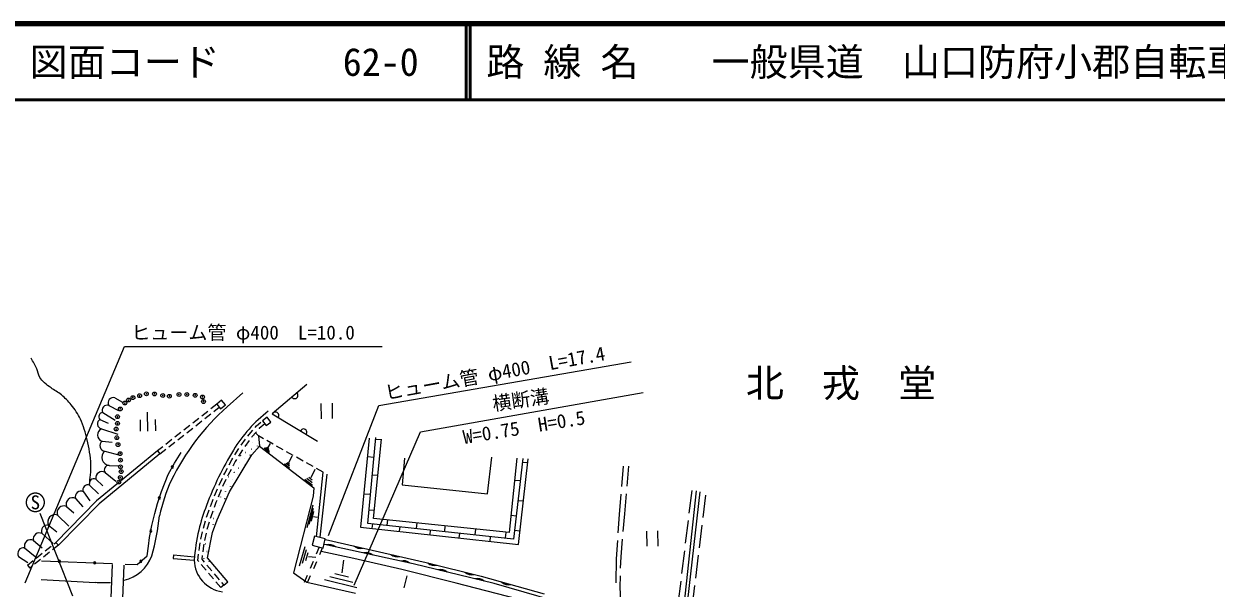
# Model space of a CAD drawing. Units: millimetres, scale not verified. Extents: x 40000 to 680000, y 20000 to 380000.
# Drawn here: x 119627 to 276256, y 305893 to 380000 of the extents above; entities that cross this region are included whole.
import ezdxf
from ezdxf.enums import TextEntityAlignment as Align

# ---------------------------------------------------------------- set-up
doc = ezdxf.new("R2010")
doc.units = ezdxf.units.MM
doc.header["$LTSCALE"] = 1000
doc.header["$PDMODE"] = 32
doc.header["$PDSIZE"] = 500
for name, color, linetype, lineweight in [('M-BGD', 7, 'Continuous', 13), ('M-BMK-HTXT', 7, 'Continuous', 13), ('M-STR-HTXT', 7, 'Continuous', 13), ('M-STR-STRC', 7, 'Continuous', 13), ('M-TTL', 2, 'Continuous', 140), ('M-TTL-LINE', 7, 'Continuous', 50)]:
    doc.layers.add(name, color=color, linetype=linetype, lineweight=lineweight)
doc.layers.add('M-TTL-TXT', color=7, linetype='Continuous')
doc.styles.add('ＭＳ ゴシック', font='')
doc.styles.get('ＭＳ ゴシック').set_extended_font_data('MS Gothic')

# ---------------------------------------------------------------- blocks, each defined once
blk = doc.blocks.new('田')
at = {"color": 7, "linetype": 'Continuous', "lineweight": 13}
for p, q in [((-0.75, 1), (-0.75, -1)), ((0.75, -1), (0.75, 1))]:
    blk.add_line(p, q, dxfattribs=at)

msp = doc.modelspace()

# ---------------------------------------------------------------- linework, layer by layer
at = {"layer": 'M-BGD'}
for p, q in [((119789, 306609), (132866, 337622)), ((156803, 332655), (152238, 328771)), ((131597, 330904), (132588, 330310)), ((146340, 329715), (148397, 331551)), ((129996, 328953), (131628, 327947)), ((130774, 329898), (132070, 329242)), ((135908, 326520), (135880, 329020)), ((143794, 329113), (143009, 328494)), ((144972, 330042), (144187, 329423)), ((144569, 329088), (145281, 329650)), ((129615, 328053), (130713, 327565)), ((134891, 328008), (134908, 326508)), ((136891, 328031), (136908, 326531)), ((142617, 328184), (141832, 327564)), ((142214, 327229), (142999, 327848)), ((143391, 328158), (144176, 328778)), ((150210, 327199), (150766, 327680)), ((151285, 327467), (150560, 326841)), ((152238, 328771), (158190, 325195)), ((129814, 326826), (131986, 326117)), ((140262, 326325), (139477, 325706)), ((139859, 325370), (140644, 325990)), ((141439, 327255), (140654, 326635)), ((141036, 326300), (141821, 326919)), ((149050, 325871), (149205, 326083)), ((149205, 326083), (149698, 326631)), ((150197, 326438), (149593, 325767)), ((150033, 327002), (150210, 327199)), ((150437, 325888), (150048, 326272)), ((150437, 325888), (150599, 324553)), ((151090, 325522), (150437, 325888)), ((150560, 326841), (150532, 326810)), ((129905, 325180), (131208, 325042)), ((137907, 324467), (137194, 323904)), ((139084, 325396), (138299, 324776)), ((138681, 324441), (139466, 325061)), ((147358, 323396), (147883, 324248)), ((148162, 324662), (148754, 325468)), ((149240, 325286), (148649, 324479)), ((149593, 325767), (149536, 325689)), ((151880, 323725), (151177, 324274)), ((151854, 323939), (151352, 324332)), ((152399, 324789), (151526, 325278)), ((151829, 324154), (151527, 324389)), ((151728, 324362), (152027, 324906)), ((153707, 324055), (152835, 324544)), ((165004, 325586), (163857, 313915)), ((164827, 314401), (165877, 325681)), ((165569, 315054), (166594, 325479)), ((165909, 325442), (166560, 325413)), ((137194, 323904), (129171, 317341)), ((137511, 323517), (129508, 316972)), ((130271, 323876), (132238, 323350)), ((137194, 323904), (137511, 323517)), ((137504, 323512), (138289, 324131)), ((139426, 322303), (140289, 323702)), ((146612, 322096), (146962, 322755)), ((146631, 318538), (149566, 323396)), ((146962, 322755), (147095, 322971)), ((147574, 322794), (147396, 322506)), ((148361, 324071), (147836, 323219)), ((155015, 323322), (154143, 323811)), ((154416, 322366), (154891, 323266)), ((156324, 322589), (155452, 323077)), ((164835, 323176), (165573, 323111)), ((169637, 322947), (169344, 319455)), ((180550, 318259), (181112, 323093)), ((184393, 322964), (183368, 313198)), ((185165, 322898), (183968, 312326)), ((184588, 311611), (185882, 322891)), ((130820, 322001), (132169, 321955)), ((138598, 320797), (139426, 322303)), ((146017, 320979), (146377, 321655)), ((146850, 321480), (146464, 320754)), ((147396, 322506), (147085, 321922)), ((154531, 321656), (153835, 322189)), ((154519, 321899), (154022, 322279)), ((154507, 322141), (154209, 322370)), ((157632, 321855), (156760, 322344)), ((157358, 320415), (157895, 321524)), ((158941, 321122), (158069, 321611)), ((158092, 312649), (158941, 321122)), ((185159, 322420), (185745, 322384)), ((198176, 319242), (198392, 321905)), ((198884, 319278), (199100, 321905)), ((129102, 320220), (130017, 319346)), ((130317, 321086), (131712, 319943)), ((137701, 318565), (138598, 320797)), ((145272, 319412), (145702, 320316)), ((146173, 320142), (145744, 319239)), ((145917, 320767), (146017, 320979)), ((146464, 320754), (146388, 320594)), ((157549, 319372), (156528, 320142)), ((157523, 319729), (156793, 320279)), ((157497, 320086), (157059, 320416)), ((159411, 320858), (158507, 312603)), ((165493, 320789), (166050, 320731)), ((184139, 320062), (184783, 320011)), ((127448, 318541), (128306, 317375)), ((128269, 319427), (129437, 318278)), ((137188, 317016), (137701, 318565)), ((144688, 318031), (145068, 318956)), ((145011, 314884), (146631, 318538)), ((145538, 318784), (145157, 317859)), ((157634, 317986), (155058, 307884)), ((157726, 319080), (157634, 317986)), ((164352, 318298), (165148, 318219)), ((169344, 319455), (180550, 318259)), ((197879, 315582), (198095, 318245)), ((198587, 315655), (198802, 318282)), ((205917, 299630), (207982, 318662)), ((208416, 318521), (206289, 299566)), ((207041, 315760), (207401, 318731)), ((209159, 318108), (208809, 315169)), ((129171, 317341), (123823, 311909)), ((129508, 316972), (124159, 311538)), ((125218, 316621), (126213, 315763)), ((126419, 317684), (127379, 316552)), ((136814, 315692), (137188, 317016)), ((144142, 316635), (144393, 317317)), ((144393, 317317), (144497, 317569)), ((144859, 317135), (144611, 316462)), ((144967, 317397), (144859, 317135)), ((156852, 313879), (157649, 316841)), ((157126, 314278), (157695, 316394)), ((184617, 317414), (185224, 317356)), ((124052, 315489), (125527, 314014)), ((136435, 314123), (136814, 315692)), ((143636, 315223), (143698, 315431)), ((143698, 315431), (143969, 316165)), ((144172, 315273), (144106, 315050)), ((144438, 315993), (144172, 315273)), ((144415, 313202), (145011, 314884)), ((157400, 314677), (157741, 315947)), ((157677, 315296), (158157, 315224)), ((165041, 316170), (165634, 316112)), ((183368, 313198), (165569, 315054)), ((167385, 314824), (167320, 314173)), ((183669, 315482), (184277, 315403)), ((197707, 313150), (197879, 315582)), ((198376, 313333), (198587, 315655)), ((122852, 314151), (123949, 313293)), ((136145, 312534), (136435, 314123)), ((142886, 312321), (143085, 313301)), ((143210, 313785), (143494, 314743)), ((143964, 314571), (143680, 313612)), ((163857, 313915), (184588, 311611)), ((183968, 312326), (164827, 314401)), ((165410, 314282), (165330, 313790)), ((168998, 313905), (168948, 313406)), ((171248, 314405), (171176, 313753)), ((172991, 313464), (172941, 312950)), ((174937, 314021), (174879, 313356)), ((178974, 313609), (178865, 312929)), ((184175, 313508), (184747, 313428)), ((206560, 311789), (206921, 314767)), ((208691, 314176), (208337, 311197)), ((120896, 312161), (122028, 311167)), ((122028, 313053), (123469, 311750)), ((123599, 311728), (123823, 311909)), ((123823, 311909), (124159, 311538)), ((135988, 311422), (136145, 312534)), ((142725, 311529), (142786, 311831)), ((143560, 313127), (143361, 312147)), ((143761, 309887), (144415, 313202)), ((157799, 312725), (157499, 311517)), ((159227, 312371), (157799, 312725)), ((158927, 311163), (159227, 312371)), ((159262, 312277), (172492, 309250)), ((176840, 313059), (176789, 312502)), ((180869, 312618), (180833, 312082)), ((182953, 313182), (182873, 312495)), ((197464, 309722), (197636, 312153)), ((198074, 310015), (198285, 312337)), ((119734, 311178), (121126, 310040)), ((121261, 309848), (122041, 310475)), ((122991, 310597), (122211, 309971)), ((122430, 310788), (123209, 311415)), ((124159, 311538), (123380, 310911)), ((134513, 308996), (135849, 310126)), ((135849, 310126), (135988, 311422)), ((139280, 310250), (139243, 309802)), ((139280, 310250), (142041, 310023)), ((142483, 309526), (142582, 310346)), ((142642, 310842), (142725, 311529)), ((143064, 310171), (143006, 309683)), ((143219, 311449), (143124, 310667)), ((143261, 311657), (143219, 311449)), ((155822, 308839), (156569, 311341)), ((156241, 309176), (156774, 310963)), ((156660, 309514), (156980, 310586)), ((157499, 311517), (158927, 311163)), ((158081, 310377), (158443, 311224)), ((158823, 311131), (158453, 310279)), ((162969, 309783), (158688, 310692)), ((170761, 309095), (159119, 311629)), ((206079, 307818), (206440, 310796)), ((208219, 310204), (207864, 307225)), ((118941, 310050), (120171, 309277)), ((120092, 308908), (120872, 309535)), ((120092, 308908), (120406, 308518)), ((120653, 308717), (120406, 308518)), ((121822, 309657), (121043, 309031)), ((121957, 309493), (131272, 309125)), ((131034, 303516), (131260, 308986)), ((132748, 308927), (132531, 303432)), ((132920, 309059), (134513, 308996)), ((139243, 309802), (141999, 309575)), ((142596, 309393), (142483, 309526)), ((143564, 308247), (142918, 309011)), ((143006, 309683), (143334, 309294)), ((143656, 308912), (144302, 308149)), ((146414, 306725), (143761, 309887)), ((157028, 310037), (157964, 309977)), ((157296, 308537), (157688, 309457)), ((158055, 309362), (157656, 308445)), ((161443, 307916), (161671, 309572)), ((169286, 308354), (162969, 309783)), ((181431, 306499), (170761, 309095)), ((172492, 309250), (179724, 307448)), ((197453, 306584), (197464, 309722)), ((198028, 308513), (198074, 310015)), ((121891, 307019), (129008, 306656)), ((144532, 307102), (143887, 307865)), ((144625, 307767), (145270, 307003)), ((155058, 307884), (156816, 306664)), ((156511, 306698), (156903, 307618)), ((157258, 307527), (156860, 306610)), ((162823, 306622), (159809, 307369)), ((162296, 307324), (160488, 307772)), ((176428, 306541), (169286, 308354)), ((169578, 305929), (169975, 307501)), ((179724, 307448), (187999, 305124)), ((197952, 306011), (197998, 307513)), ((145500, 305956), (144855, 306720)), ((145882, 306279), (145500, 305956)), ((145593, 306621), (145882, 306279)), ((145882, 306279), (146414, 306725)), ((156816, 306664), (163188, 305223)), ((163350, 305921), (159130, 306966)), ((185766, 304124), (176428, 306541)), ((192923, 303156), (181431, 306499)), ((198172, 302080), (197952, 306011)), ((205598, 303847), (205959, 306825)), ((207746, 306232), (207392, 303253))]:
    msp.add_line(p, q, dxfattribs=at)
for points in [[(144972, 330042), (145481, 329432), (146099, 329948), (145589, 330558)], [(151586, 328339), (150977, 327861), (151468, 327233), (152078, 327711)]]:
    msp.add_lwpolyline(points, close=True, dxfattribs=at)
msp.add_lwpolyline([(149566, 323396), (150599, 324553), (157726, 319080)], dxfattribs=at)
for centre in [(149985, 325976), (148960, 324626), (149714, 325068), (150329, 324558), (148067, 323287), (148662, 322917), (148766, 323712), (149341, 323355), (149513, 324156), (147276, 321098), (147299, 321987), (147845, 321650), (148004, 322423), (148559, 322122), (146198, 319553), (146485, 320506), (146987, 320211), (147728, 320834), (146128, 318567), (146760, 319219), (145302, 316697), (145446, 317862), (146010, 317640), (144563, 315026), (144635, 315969), (145149, 315736), (143933, 313567), (144503, 314231), (143509, 311706), (144018, 312495), (143692, 310698), (143256, 309803), (143959, 309366), (144137, 308653), (144836, 308347), (145035, 307605), (145712, 307289), (145945, 306574)]:
    msp.add_circle(centre, 5, dxfattribs=at)
for centre, radius, start, end in [((131395, 330230), 704, 73.33046, 208.09073), ((155202, 331209), 436, 211.94045, 48.83661), ((129993, 328424), 529, 89.65609, 224.41636), ((130582, 329263), 663, 73.17981, 207.94008), ((166745, 306590), 30840, 131.4244, 154.19497), ((163305, 314144), 18933, 127.67246, 148.52495), ((152679, 328581), 436, 320.55063, 157.44678), ((129970, 327481), 673, 121.7934, 256.55367), ((130202, 326022), 893, 115.7997, 250.55997), ((156375, 326360), 436, 320.55063, 157.44678), ((130360, 324604), 733, 128.29939, 263.05966), ((130936, 323053), 1058, 128.93372, 263.69399), ((182292, 302517), 41197, 148.52103, 159.78791), ((129890, 320400), 808, 58.12351, 192.88378), ((130759, 321439), 566, 83.80907, 218.56934), ((139147, 321796), 150, 0, 180), ((139147, 321796), 150, 180, 0), ((128851, 319650), 623, 66.18777, 200.94804), ((158879, 310941), 21870, 155.48649, 168.25092), ((127112, 317898), 726, 62.42544, 197.18571), ((128043, 318813), 654, 69.79461, 204.55488), ((124871, 315812), 880, 66.76477, 201.52504), ((126040, 316902), 869, 64.15164, 198.91191), ((137419, 317713), 150, 0, 180), ((137419, 317713), 150, 180, 0), ((164065, 308480), 22044, 157.96392, 166.76648), ((123730, 314570), 974, 70.71392, 205.47419), ((100320, 319905), 37419, 344.89809, 353.07765), ((122669, 313430), 743, 75.74997, 210.51024), ((136306, 313415), 150, 0, 180), ((136306, 313415), 150, 180, 0), ((171245, 307103), 29350, 167.3582, 175.16761), ((120520, 311427), 825, 62.8478, 197.60807), ((121648, 312371), 781, 60.85369, 195.61396), ((119573, 310449), 747, 77.52405, 212.28432), ((131658, 311907), 5099, 282.86961, 339.90883), ((159719, 310242), 1377, 50.73326, 104.7162), ((159849, 310842), 688, 50.73326, 104.7162), ((163828, 312491), 1377, 230.12145, 284.10438), ((163691, 311893), 688, 230.12145, 284.10438), ((164604, 309179), 1377, 50.73326, 104.7162), ((164735, 309779), 688, 50.73326, 104.7162), ((168702, 311376), 1377, 230.12145, 284.10438), ((168565, 310778), 688, 230.12145, 284.10438), ((124285, 309401), 150, 0, 180), ((124285, 309401), 150, 180, 0), ((128943, 309217), 150, 0, 180), ((128943, 309217), 150, 180, 0), ((134993, 309402), 150, 0, 180), ((134993, 309402), 150, 180, 0), ((146277, 309669), 4278, 181.2503, 262.4182), ((169490, 308116), 1377, 50.73326, 104.7162), ((169621, 308716), 688, 50.73326, 104.7162), ((173595, 310239), 1377, 229.0165, 282.99943), ((173447, 309644), 688, 229.0165, 282.99943), ((174325, 306965), 1377, 49.33235, 103.31529), ((174470, 307562), 688, 49.33235, 103.31529), ((178447, 309030), 1377, 229.0165, 282.99943), ((178298, 308435), 688, 229.0165, 282.99943), ((179183, 305783), 1377, 49.33235, 103.31529), ((179328, 306379), 688, 49.33235, 103.31529), ((130367, 338099), 31472, 267.52458, 271.18206), ((183308, 307716), 1377, 227.32367, 281.3066), ((183142, 307125), 688, 227.32367, 281.3066)]:
    msp.add_arc(centre, radius, start, end, dxfattribs=at)
msp.add_open_spline([(128256, 319419), (128317, 320324), (128479, 321227), (128439, 322133), (128390, 323225), (128179, 324309), (127928, 325373), (127711, 326295), (127477, 327227), (127071, 328082), (126748, 328762), (126306, 329383), (125836, 329969), (125456, 330442), (125032, 330884), (124567, 331273), (124143, 331626), (123643, 331877), (123195, 332199), (122903, 332408), (122598, 332604), (122337, 332850), (122107, 333067), (121875, 333296), (121720, 333571), (121524, 333917), (121500, 334338), (121342, 334703), (121132, 335191), (120839, 335640), (120588, 336109)], degree=3, knots=[0, 0, 0, 0, 1, 1, 1, 2, 2, 2, 3, 3, 3, 4, 4, 4, 5, 5, 5, 6, 6, 6, 7, 7, 7, 8, 8, 8, 9, 9, 9, 10, 10, 10, 10], dxfattribs=at)
for p in [(133369, 330592), (133964, 330912), (134833, 331163), (135724, 331415), (136799, 331392), (137874, 331186), (138743, 331095), (140008, 331316), (141045, 331331), (142127, 331224), (143088, 330996), (143225, 330386), (132294, 329425), (132889, 330203), (131921, 328404), (131936, 327535), (131753, 326788), (131844, 325644), (131997, 324745), (132271, 323556), (132317, 322702), (132332, 321833), (132409, 321193), (132104, 319821), (132302, 320431)]:
    msp.add_point(p, dxfattribs=at)
at = {"layer": 'M-STR-HTXT'}
for p, q in [((132866, 337622), (166705, 337622)), ((166272, 329858), (199414, 335609)), ((171736, 326407), (200996, 331583)), ((159658, 312819), (166272, 329858)), ((163037, 306277), (171736, 326407))]:
    msp.add_line(p, q, dxfattribs=at)
at = {"layer": 'M-STR-STRC'}
msp.add_line((126056, 304855), (121780, 315694), dxfattribs=at)
msp.add_lwpolyline([(122335, 317162), (122335, 317183), (122334, 317203), (122333, 317224), (122332, 317245), (122330, 317266), (122328, 317287), (122326, 317308), (122323, 317329), (122320, 317350), (122316, 317370), (122313, 317391), (122308, 317412), (122304, 317432), (122299, 317453), (122294, 317473), (122288, 317493), (122282, 317513), (122276, 317533), (122269, 317553), (122262, 317573), (122255, 317593), (122247, 317612), (122239, 317632), (122230, 317651), (122222, 317670), (122213, 317689), (122203, 317708), (122193, 317726), (122183, 317745), (122173, 317763), (122162, 317781), (122151, 317799), (122140, 317817), (122128, 317834), (122117, 317851), (122104, 317869), (122092, 317885), (122079, 317902), (122066, 317918), (122052, 317935), (122039, 317951), (122025, 317966), (122011, 317982), (121996, 317997), (121981, 318012), (121966, 318027), (121951, 318041), (121936, 318055), (121920, 318069), (121904, 318083), (121888, 318096), (121871, 318109), (121854, 318122), (121837, 318134), (121820, 318146), (121803, 318158), (121785, 318170), (121768, 318181), (121750, 318192), (121732, 318202), (121713, 318213), (121695, 318223), (121676, 318232), (121657, 318242), (121638, 318251), (121619, 318259), (121600, 318268), (121581, 318276), (121561, 318283), (121541, 318291), (121521, 318297), (121502, 318304), (121481, 318310), (121461, 318316), (121441, 318322), (121421, 318327), (121400, 318332), (121380, 318336), (121359, 318340), (121338, 318344), (121318, 318347), (121297, 318350), (121276, 318353), (121255, 318355), (121234, 318357), (121213, 318359), (121192, 318360), (121171, 318361), (121150, 318361), (121129, 318361), (121108, 318361), (121087, 318361), (121066, 318360), (121046, 318358), (121025, 318356), (121004, 318354), (120983, 318352), (120962, 318349), (120941, 318346), (120921, 318342), (120900, 318338), (120879, 318334), (120859, 318329), (120839, 318324), (120818, 318319), (120798, 318313), (120778, 318307), (120758, 318301), (120738, 318294), (120718, 318287), (120699, 318279), (120679, 318272), (120660, 318264), (120641, 318255), (120621, 318246), (120603, 318237), (120584, 318228), (120565, 318218), (120547, 318208), (120529, 318197), (120511, 318186), (120493, 318175), (120475, 318164), (120458, 318152), (120440, 318140), (120423, 318128), (120407, 318115), (120390, 318102), (120374, 318089), (120358, 318076), (120342, 318062), (120326, 318048), (120311, 318034), (120295, 318019), (120281, 318004), (120266, 317989), (120252, 317974), (120238, 317958), (120224, 317943), (120210, 317927), (120197, 317910), (120184, 317894), (120171, 317877), (120159, 317860), (120147, 317843), (120135, 317825), (120124, 317808), (120112, 317790), (120102, 317772), (120091, 317754), (120081, 317736), (120071, 317717), (120061, 317698), (120052, 317679), (120043, 317660), (120035, 317641), (120027, 317622), (120019, 317602), (120011, 317583), (120004, 317563), (119997, 317543), (119991, 317523), (119984, 317503), (119979, 317483), (119973, 317463), (119968, 317442), (119963, 317422), (119959, 317401), (119955, 317381), (119951, 317360), (119948, 317339), (119945, 317319), (119942, 317298), (119940, 317277), (119938, 317256), (119937, 317235), (119936, 317214), (119935, 317193), (119935, 317172), (119935, 317151), (119935, 317130), (119936, 317109), (119937, 317088), (119938, 317067), (119940, 317046), (119942, 317025), (119945, 317004), (119948, 316984), (119951, 316963), (119955, 316942), (119959, 316922), (119963, 316901), (119968, 316881), (119973, 316860), (119979, 316840), (119984, 316820), (119991, 316800), (119997, 316780), (120004, 316760), (120011, 316740), (120019, 316721), (120027, 316701), (120035, 316682), (120043, 316663), (120052, 316644), (120061, 316625), (120071, 316606), (120081, 316587), (120091, 316569), (120102, 316551), (120112, 316533), (120124, 316515), (120135, 316498), (120147, 316480), (120159, 316463), (120171, 316446), (120184, 316429), (120197, 316413), (120210, 316396), (120224, 316380), (120238, 316365), (120252, 316349), (120266, 316334), (120281, 316319), (120295, 316304), (120311, 316289), (120326, 316275), (120342, 316261), (120358, 316247), (120374, 316234), (120390, 316221), (120407, 316208), (120423, 316195), (120440, 316183), (120458, 316171), (120475, 316159), (120493, 316148), (120511, 316137), (120529, 316126), (120547, 316115), (120565, 316105), (120584, 316095), (120603, 316086), (120621, 316077), (120641, 316068), (120660, 316059), (120679, 316051), (120699, 316044), (120718, 316036), (120738, 316029), (120758, 316022), (120778, 316016), (120798, 316010), (120818, 316004), (120839, 315999), (120859, 315994), (120879, 315989), (120900, 315985), (120921, 315981), (120941, 315977), (120962, 315974), (120983, 315971), (121004, 315969), (121025, 315967), (121046, 315965), (121066, 315963), (121087, 315962), (121108, 315962), (121129, 315962), (121150, 315962), (121171, 315962), (121192, 315963), (121213, 315964), (121234, 315966), (121255, 315968), (121276, 315970), (121297, 315973), (121318, 315976), (121338, 315979), (121359, 315983), (121380, 315987), (121400, 315991), (121421, 315996), (121441, 316001), (121461, 316007), (121481, 316013), (121502, 316019), (121521, 316026), (121541, 316032), (121561, 316040), (121581, 316047), (121600, 316055), (121619, 316064), (121638, 316072), (121657, 316081), (121676, 316091), (121695, 316100), (121713, 316110), (121732, 316121), (121750, 316131), (121768, 316142), (121785, 316153), (121803, 316165), (121820, 316177), (121837, 316189), (121854, 316201), (121871, 316214), (121888, 316227), (121904, 316240), (121920, 316254), (121936, 316268), (121951, 316282), (121966, 316296), (121981, 316311), (121996, 316326), (122011, 316341), (122025, 316357), (122039, 316372), (122052, 316388), (122066, 316405), (122079, 316421), (122092, 316438), (122104, 316454), (122117, 316472), (122128, 316489), (122140, 316506), (122151, 316524), (122162, 316542), (122173, 316560), (122183, 316578), (122193, 316597), (122203, 316615), (122213, 316634), (122222, 316653), (122230, 316672), (122239, 316691), (122247, 316711), (122255, 316730), (122262, 316750), (122269, 316770), (122276, 316790), (122282, 316810), (122288, 316830), (122294, 316850), (122299, 316870), (122304, 316891), (122308, 316911), (122313, 316932), (122316, 316953), (122320, 316973), (122323, 316994), (122326, 317015), (122328, 317036), (122330, 317057), (122332, 317078), (122333, 317099), (122334, 317120), (122335, 317140)], close=True, dxfattribs=at)
at = {"layer": 'M-TTL'}
msp.add_line((680000, 380000), (40000, 380000), dxfattribs=at)
at = {"layer": 'M-TTL-LINE'}
for p, q in [((177750, 380000), (177750, 370000)), ((178250, 380000), (178250, 370000)), ((40000, 370000), (680000, 370000))]:
    msp.add_line(p, q, dxfattribs=at)

# ---------------------------------------------------------------- block references
at = {"layer": 'M-BGD', "xscale": 1000, "yscale": 1000, "rotation": 0.65231}
for p in [(159415, 329158), (202184, 312405)]:
    msp.add_blockref('田', p, dxfattribs=at)

# ---------------------------------------------------------------- texts
at = {"layer": 'M-BMK-HTXT', "style": 'ＭＳ ゴシック'}
msp.add_text('北\u3000戎\u3000堂', height=3666, dxfattribs=at).set_placement((214479, 329887), align=Align.BOTTOM_LEFT)
at = {"layer": 'M-STR-HTXT', "style": 'ＭＳ ゴシック'}
msp.add_text('ヒューム管 φ400\u3000L=10.0', height=1833, dxfattribs=at).set_placement((133740, 337996), align=Align.BOTTOM_LEFT)
for s, rotation, p in [('ヒューム管 φ400\u3000L=17.4', 10.294, (167314, 330063)), ('横断溝', 8.227, (181397, 328632)), ('W=0.75\u3000H=0.5', 9.273, (177566, 324273))]:
    msp.add_text(s, height=1833, rotation=rotation, dxfattribs=at).set_placement(p, align=Align.BOTTOM_LEFT)
at = {"layer": 'M-STR-STRC', "style": 'ＭＳ ゴシック'}
msp.add_text('S', height=1833, rotation=0.652, dxfattribs=at).set_placement((121135, 317162), align=Align.MIDDLE_CENTER)
at = {"layer": 'M-TTL-TXT', "style": 'ＭＳ ゴシック'}
for s, p in [('図面コード', (120380, 375000)), ('62-0', (161521, 375000)), ('路 線 名', (180380, 375000)), ('一般県道\u3000山口防府小郡自転車道線', (209969, 375000))]:
    msp.add_text(s, height=3666, dxfattribs=at).set_placement(p, align=Align.MIDDLE_LEFT)

doc.saveas('drawing.dxf')
